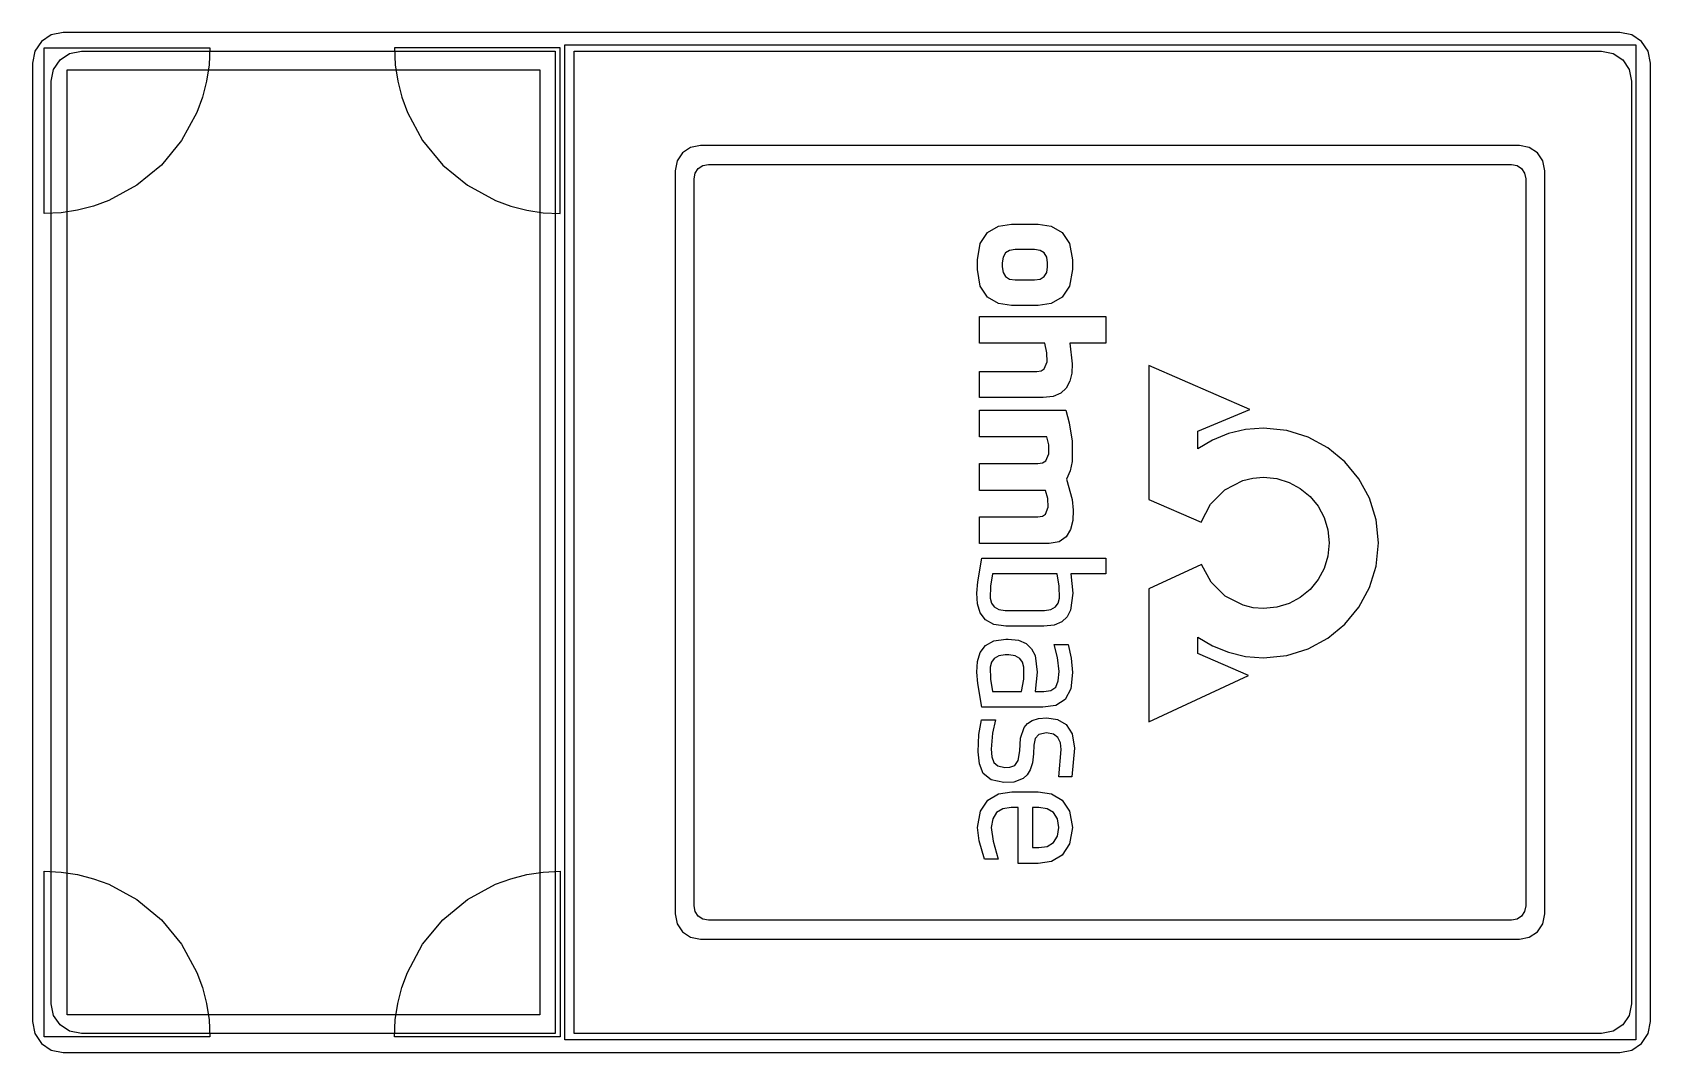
# Model space of a CAD drawing. Extents: x 0 to 85.6, y 0 to 54.
import ezdxf

# ---------------------------------------------------------------- set-up
doc = ezdxf.new("R2010")
doc.units = 0
for name, color, linetype in [('base', 7, 'CONTINUOUS'), ('border', 7, 'CONTINUOUS'), ('logo', 7, 'CONTINUOUS'), ('pcb', 7, 'CONTINUOUS'), ('pcb_flanges', 7, 'CONTINUOUS'), ('winding_support', 7, 'CONTINUOUS')]:
    doc.layers.add(name, color=color, linetype=linetype)

msp = doc.modelspace()

# ---------------------------------------------------------------- linework, layer by layer
at = {"layer": 'base', "color": 7}
msp.add_lwpolyline([(28.17002, 53.318172), (84.817373, 53.318172), (84.817373, 0.665843), (28.17002, 0.665843), (28.17002, 53.318172)], dxfattribs=at)
at = {"layer": 'border', "color": 7}
for points in [[(1.631597, 53.980001), (0.996597, 53.856529), (0.47625, 53.503751), (0.123472, 52.992223), (0, 52.348404), (0, 1.636598), (0.123472, 1.001598), (0.47625, 0.481251), (0.996597, 0.128473), (1.631597, -0.003818), (27.657778, -0.003818), (28.654375, -0.003818), (83.969931, -0.003818), (84.604931, 0.128473), (85.125278, 0.481251), (85.478056, 1.001598), (85.601528, 1.636598), (85.601528, 52.348404), (85.478056, 52.992223), (85.125278, 53.503751), (84.604931, 53.856529), (83.969931, 53.980001), (28.654375, 53.980001), (27.657778, 53.980001), (1.631597, 53.980001), (1.631597, 53.980001)], [(2.592917, 52.983404), (27.657778, 52.983404), (27.657778, 1.001598), (2.592917, 1.001598), (1.966736, 1.12507), (1.464028, 1.460209), (1.120069, 1.962918), (0.996597, 2.571459), (0.996597, 51.404723), (1.120069, 52.022084), (1.464028, 52.524793), (1.966736, 52.859932), (2.592917, 52.983404), (2.592917, 52.983404)], [(28.654375, 52.983404), (83.008611, 52.983404), (83.625972, 52.859932), (84.1375, 52.524793), (84.472639, 52.022084), (84.596111, 51.404723), (84.596111, 2.571459), (84.472639, 1.962918), (84.1375, 1.460209), (83.625972, 1.12507), (83.008611, 1.001598), (28.654375, 1.001598), (28.654375, 52.983404), (28.654375, 52.983404)]]:
    msp.add_lwpolyline(points, dxfattribs=at)
at = {"layer": 'logo', "color": 7}
for points in [[(49.987104, 41.940679), (50.142349, 42.809485), (50.529899, 43.396674), (51.099613, 43.729212), (51.801336, 43.834066), (53.19912, 43.834066), (53.896703, 43.729206), (54.466911, 43.396656), (54.856781, 42.809465), (55.013352, 41.940679), (55.013352, 41.425254), (54.856781, 40.556433), (54.466911, 39.969212), (53.896703, 39.636642), (53.19912, 39.531773), (51.801336, 39.531773), (51.099613, 39.636642), (50.529899, 39.969212), (50.142349, 40.556433), (49.987104, 41.425254), (49.987104, 41.940679), (49.987104, 41.940679)], [(51.295774, 41.573887), (51.345646, 41.273092), (51.479182, 41.055942), (51.694498, 40.924293), (51.989711, 40.879998), (53.010793, 40.879998), (53.30606, 40.9243), (53.521367, 41.05596), (53.654884, 41.273112), (53.704775, 41.573887), (53.704775, 41.791952), (53.65487, 42.092728), (53.521356, 42.309879), (53.306057, 42.44154), (53.010793, 42.485841), (51.989711, 42.485841), (51.694498, 42.441546), (51.479176, 42.309897), (51.34564, 42.092748), (51.295774, 41.791952), (51.295774, 41.573887), (51.295774, 41.573887)], [(50.096138, 37.527522), (50.096138, 38.945084), (56.778071, 38.945084), (56.778071, 37.527522), (54.884591, 37.527522), (55.004603, 36.434307), (54.978808, 35.94706), (54.878311, 35.517664), (54.689982, 35.159826), (54.40069, 34.887256), (53.997301, 34.713661), (53.466692, 34.65275), (50.096084, 34.65275), (50.096084, 36.040576), (53.13969, 36.040576), (53.366139, 36.07885), (53.523944, 36.185077), (53.671241, 36.549824), (53.656848, 37.031684), (53.556004, 37.527522), (50.096141, 37.527522), (50.096141, 37.527522)], [(65.128747, 30.439149), (65.828048, 30.368449), (66.47979, 30.165732), (67.069894, 29.845071), (67.584278, 29.420541), (68.008864, 28.906214), (68.32957, 28.316165), (68.532321, 27.664466), (68.603032, 26.965193), (68.532321, 26.265996), (68.32957, 25.614325), (68.008864, 25.024266), (67.584278, 24.509902), (67.069894, 24.085324), (66.47979, 23.764613), (65.828048, 23.561859), (65.128747, 23.491142), (64.572498, 23.535657), (64.044195, 23.664554), (63.099163, 24.147639), (62.349126, 24.884679), (61.849556, 25.819953), (59.051966, 24.538483), (59.051966, 17.501314), (64.329632, 19.959357), (61.654603, 21.10812), (61.654603, 21.980802), (62.431188, 21.52008), (63.276395, 21.176897), (64.179244, 20.96264), (65.128747, 20.888692), (66.353512, 21.012145), (67.494243, 21.366215), (68.526508, 21.926468), (69.425874, 22.668467), (70.167906, 23.567777), (70.72818, 24.599968), (71.082261, 25.7406), (71.205717, 26.965239), (71.082258, 28.189878), (70.728174, 29.330505), (70.167895, 30.362686), (69.425854, 31.261989), (68.526488, 32.003979), (67.494223, 32.564224), (66.353501, 32.918288), (65.128747, 33.04174), (64.179244, 32.967796), (63.276395, 32.753539), (62.431188, 32.410332), (61.654603, 31.949536), (61.654603, 32.874738), (64.401881, 34.033225), (59.051918, 36.346534), (59.051918, 29.261261), (61.83363, 28.063831), (62.32755, 29.016599), (63.079647, 29.768489), (64.032511, 30.261881), (64.566295, 30.393631), (65.128747, 30.439149), (65.128747, 30.439149)], [(50.096138, 28.340194), (53.18935, 28.340194), (53.432459, 28.380752), (53.597155, 28.491817), (53.738241, 28.86182), (53.706466, 29.322899), (53.595696, 29.74775), (50.096138, 29.74775), (50.096138, 31.165264), (53.18935, 31.165264), (53.435442, 31.205829), (53.608007, 31.316911), (53.772963, 31.686967), (53.765061, 32.148108), (53.665165, 32.573008), (50.096129, 32.573008), (50.096129, 33.99057), (54.66647, 33.99057), (54.839904, 33.327134), (54.998516, 32.341256), (55.001056, 31.268045), (54.899597, 30.772162), (54.706119, 30.342612), (54.997226, 29.266095), (55.056267, 28.697275), (55.034564, 28.154243), (54.914792, 27.671619), (54.679652, 27.284024), (54.311835, 27.026078), (53.794033, 26.932403), (50.096189, 26.932403), (50.096189, 28.340194), (50.096189, 28.340194)], [(50.22504, 26.158325), (56.78803, 26.158325), (56.78803, 25.325714), (54.92419, 25.325714), (55.031705, 24.299607), (54.921743, 23.41481), (54.7428, 23.063736), (54.458602, 22.793986), (54.052182, 22.62089), (53.506582, 22.559786), (51.494015, 22.559786), (50.854737, 22.647337), (50.411815, 22.892069), (50.135736, 23.26714), (49.996987, 23.745712), (49.966056, 24.300956), (50.01343, 24.906029), (50.22504, 26.158325), (50.22504, 26.158325)], [(50.790074, 25.325762), (50.677959, 24.672392), (50.66619, 24.046914), (50.738611, 23.784713), (50.884918, 23.577578), (51.121383, 23.441542), (51.464275, 23.392633), (53.536218, 23.392633), (53.879107, 23.441542), (54.115566, 23.577584), (54.26187, 23.784727), (54.334283, 24.046934), (54.322514, 24.672412), (54.210421, 25.325762), (50.790066, 25.325762), (50.790066, 25.325762)], [(51.62292, 21.872942), (52.168521, 21.811841), (52.574935, 21.63876), (52.85913, 21.369029), (53.038067, 21.017978), (53.148044, 20.133242), (53.040576, 19.107204), (53.49667, 19.107204), (53.878768, 19.161272), (54.129819, 19.338951), (54.267492, 19.663461), (54.309456, 20.158022), (54.220282, 20.910203), (54.041974, 21.595408), (54.785424, 21.595408), (54.956428, 20.870455), (55.023357, 20.108509), (54.923586, 19.240658), (54.62677, 18.674856), (54.136651, 18.367412), (53.456975, 18.27464), (50.224995, 18.27464), (50.013393, 19.526854), (49.966025, 20.131899), (49.996965, 20.687123), (50.135719, 21.165682), (50.411806, 21.540738), (50.854734, 21.785453), (51.494015, 21.87299), (51.62292, 21.87299), (51.62292, 21.872942)], [(51.652703, 21.040192), (51.464233, 21.040192), (51.121341, 20.991286), (50.884876, 20.855254), (50.738569, 20.648132), (50.66615, 20.385944), (50.677919, 19.760512), (50.790032, 19.107204), (52.326681, 19.107204), (52.438904, 19.760512), (52.450701, 20.385944), (52.378285, 20.648132), (52.23199, 20.855254), (51.995553, 20.991286), (51.652718, 21.040192), (51.652718, 21.040192)], [(53.645302, 16.914529), (53.239932, 16.837386), (53.041801, 16.61712), (52.971929, 16.270478), (52.951326, 15.814201), (52.89828, 15.332245), (52.783435, 14.962282), (52.617474, 14.689907), (52.41108, 14.500708), (51.919717, 14.314221), (51.394809, 14.287551), (50.709932, 14.425735), (50.301948, 14.768367), (50.098381, 15.274564), (50.026759, 15.903448), (50.063981, 16.825296), (50.205174, 17.5985), (50.938808, 17.5985), (50.785183, 16.908331), (50.720696, 16.061947), (50.752965, 15.649468), (50.859546, 15.349466), (51.077642, 15.16286), (51.444463, 15.090566), (51.711818, 15.095929), (51.962454, 15.18587), (52.149889, 15.448695), (52.227652, 15.972725), (52.27243, 16.642489), (52.459382, 17.197028), (52.637845, 17.411328), (52.889853, 17.573112), (53.228073, 17.674477), (53.665179, 17.70752), (54.224674, 17.625269), (54.683807, 17.361832), (54.99794, 16.869752), (55.122437, 16.101582), (54.993486, 14.594767), (54.299598, 14.594767), (54.428407, 16.032105), (54.386912, 16.395847), (54.252461, 16.674079), (54.01021, 16.851924), (53.645308, 16.914509), (53.645308, 16.914509)], [(51.087387, 10.229167), (50.373675, 10.229167), (50.085032, 11.196941), (49.997112, 11.904771), (50.152266, 12.773406), (50.539794, 13.360496), (51.109493, 13.692988), (51.811154, 13.797831), (53.20908, 13.797831), (53.906623, 13.692988), (54.476805, 13.360496), (54.866692, 12.773406), (55.023357, 11.904771), (54.866692, 11.035815), (54.476805, 10.448524), (53.906623, 10.115928), (53.20908, 10.011057), (52.138346, 10.011057), (52.138346, 12.965408), (51.781464, 12.965408), (51.32992, 12.898631), (51.002003, 12.69895), (50.798623, 12.367353), (50.72069, 11.904819), (50.814924, 11.185743), (51.087387, 10.229167), (51.087387, 10.229167)], [(52.911767, 12.96536), (52.911767, 10.843667), (53.238863, 10.843667), (53.686199, 10.910471), (54.014573, 11.110242), (54.220285, 11.441997), (54.299637, 11.904771), (54.220282, 12.367325), (54.01457, 12.698922), (53.686199, 12.898589), (53.238863, 12.96536), (52.911767, 12.96536), (52.911767, 12.96536)]]:
    msp.add_lwpolyline(points, dxfattribs=at)
at = {"layer": 'pcb', "color": 7}
msp.add_lwpolyline([(1.840035, 51.992008), (26.840036, 51.992008), (26.840036, 1.992006), (1.840035, 1.992006), (1.840035, 51.992008)], dxfattribs=at)
at = {"layer": 'pcb_flanges', "color": 7}
for points in [[(9.390701, 53.155565), (9.345441, 52.259211), (9.212596, 51.388768), (8.996573, 50.548641), (8.70178, 49.743234), (7.893503, 48.254196), (6.823017, 46.956886), (5.525572, 45.886536), (4.036418, 45.07838), (3.230967, 44.783634), (2.390807, 44.567649), (1.520345, 44.434828), (0.623988, 44.389575), (0.623988, 53.155565), (9.390701, 53.155565)], [(19.148495, 53.155723), (19.193756, 52.259379), (19.326601, 51.388944), (19.542623, 50.548825), (19.837417, 49.743424), (20.645693, 48.254395), (21.716179, 46.957091), (23.013624, 45.886745), (24.502776, 45.078591), (25.308227, 44.783845), (26.148386, 44.56786), (27.018847, 44.435039), (27.915203, 44.389787), (27.915203, 53.155723), (19.148495, 53.155723)], [(0.624379, 9.594897), (1.520728, 9.549637), (2.391166, 9.416795), (3.231288, 9.200777), (4.036692, 8.905987), (5.525725, 8.097722), (6.823033, 7.027251), (7.893381, 5.729819), (8.701538, 4.240682), (8.996283, 3.435236), (9.212269, 2.595083), (9.34509, 1.724625), (9.390342, 0.828273), (0.624379, 0.828273), (0.624379, 9.594897)], [(19.148242, 0.828273), (19.193502, 1.724617), (19.326347, 2.595052), (19.542369, 3.435171), (19.837163, 4.240572), (20.645438, 5.729601), (21.715923, 7.026906), (23.013367, 8.097251), (24.50252, 8.905406), (25.307972, 9.20015), (26.148131, 9.416135), (27.018593, 9.548957), (27.91495, 9.594209), (27.91495, 0.828273), (19.148242, 0.828273)]]:
    msp.add_lwpolyline(points, dxfattribs=at)
at = {"layer": 'winding_support', "color": 7}
for points in [[(35.339514, 47.991105), (34.816409, 47.886191), (34.390443, 47.599621), (34.103872, 47.173655), (33.998958, 46.650549), (33.998958, 7.333466), (34.103872, 6.810361), (34.390443, 6.384395), (34.816409, 6.097823), (35.339514, 5.99291), (78.660625, 5.99291), (79.18373, 6.097823), (79.609699, 6.384395), (79.896267, 6.810361), (80.001181, 7.333466), (80.001181, 46.650549), (79.896267, 47.173655), (79.609699, 47.599621), (79.18373, 47.886191), (78.660625, 47.991105), (35.339514, 47.991105), (35.339514, 47.991105)], [(35.762847, 46.994507), (78.237292, 46.994507), (78.534813, 46.934288), (78.775647, 46.769982), (78.936923, 46.526116), (78.995764, 46.227216), (78.995764, 7.765618), (78.936923, 7.46672), (78.775647, 7.222851), (78.534813, 7.058547), (78.237292, 6.998327), (35.762847, 6.998327), (35.465326, 7.058547), (35.224491, 7.222851), (35.063216, 7.46672), (35.004375, 7.765618), (35.004375, 46.227216), (35.063216, 46.526116), (35.224491, 46.769982), (35.465326, 46.934288), (35.762847, 46.994507), (35.762847, 46.994507)]]:
    msp.add_lwpolyline(points, dxfattribs=at)

doc.saveas('drawing.dxf')
